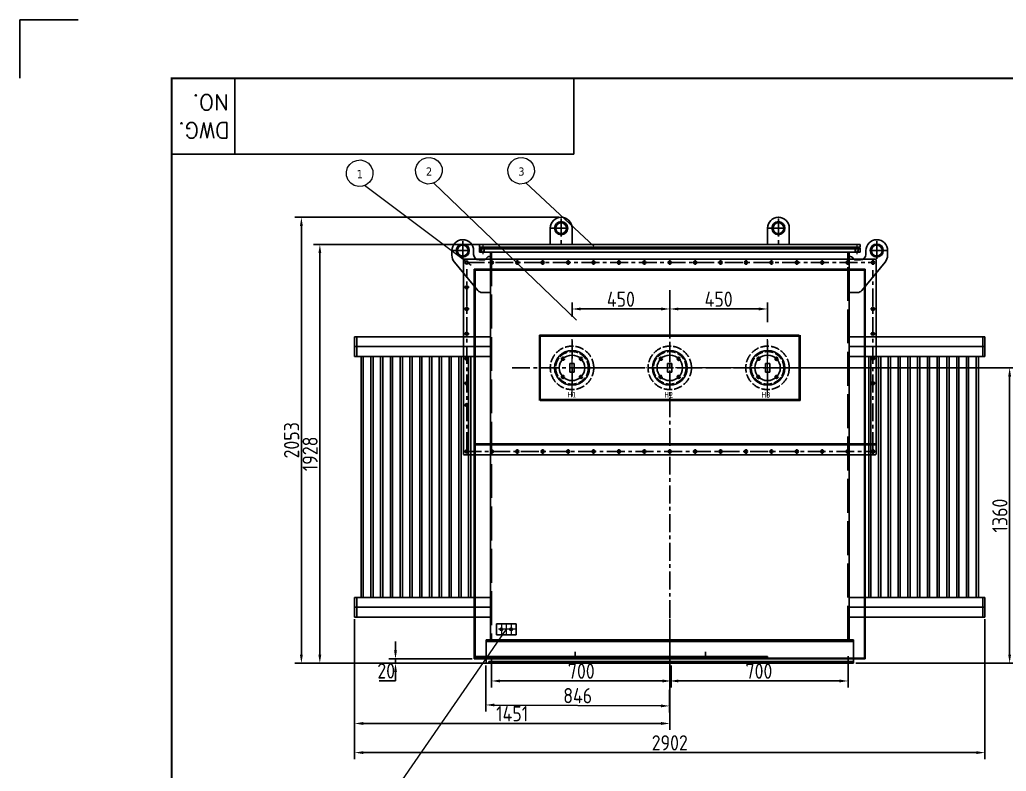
# Model space of a CAD drawing. Header units: millimetres. Extents: x 198976 to 421125, y -418833 to -203687.
# Drawn here: x 198976 to 203518, y -207147 to -203687 of the extents above; entities that cross this region are included whole.
import ezdxf

# ---------------------------------------------------------------- set-up
doc = ezdxf.new("R2010")
doc.units = ezdxf.units.MM
doc.header["$LTSCALE"] = 13
for name, pattern in [('4 点画线', [9, 6.25, -1.25, 0.25, -1.25]), ('ACAD_ISO02W100', [15, 12, -3]), ('ACAD_ISO10W100', [18, 12, -3, 0, -3]), ('AM_ISO02W050', [7.5, 6, -1.5]), ('CENTER', [50.8, 31.75, -6.35, 6.35, -6.35]), ('CENTERX2', [101.6, 63.5, -12.7, 12.7, -12.7]), ('HIDDEN', [9.525, 6.35, -3.175])]:
    doc.linetypes.add(name, pattern=pattern)
doc.layers.get('0').update_dxf_attribs({"color": 1, "linetype": 'CENTER'})
for name, color, linetype in [('1', 4, 'Continuous'), ('2', 3, 'Continuous'), ('3中心线层', 1, 'CENTER'), ('4', 2, 'HIDDEN')]:
    doc.layers.add(name, color=color, linetype=linetype)
doc.layers.add('paper', color=254, linetype='Continuous', plot=False)
doc.layers.add('标注、文本', color=3, linetype='Continuous', lineweight=25)
doc.layers.add('铁心', color=3, linetype='Continuous', lineweight=0)
doc.styles.add('ROMANS', font='romans.shx', dxfattribs={"bigfont": 'whgtxt.shx'})
doc.styles.get("Standard").update_dxf_attribs({"font": 'gbenor.shx', "bigfont": 'gbcbig.shx'})
doc.styles.add('Tahoma$001', font='tahoma.ttf', dxfattribs={"height": 2.159784})
doc.styles.add('Tahoma_txtstyle_37.59_0_0', font='tahoma.ttf')
doc.dimstyles.new('1-15', dxfattribs={"dimscale": 20, "dimtxt": 3.5, "dimasz": 2, "dimexe": 1.5, "dimexo": 0.5, "dimgap": 0.5, "dimtad": 1, "dimtoh": 1, "dimdec": 1, "dimdsep": 46, "dimtxsty": 'Standard', "dimcen": 2.5, "dimclrd": 3, "dimclre": 3, "dimclrt": 3, "dimadec": 0, "dimazin": 2, "dimtfac": 1, "dimtdec": 1, "dimtmove": 0, "dimatfit": 2, "dimfxl": 1, "dimarcsym": 0})

# ---------------------------------------------------------------- blocks, each defined once
blk = doc.blocks.new('*D849')
at = {"layer": 'Defpoints', "color": 0, "transparency": 16777216}
for p in [(201123, -206649.6), (201969, -206654.2), (201122, -206841.4)]:
    blk.add_point(p, dxfattribs=at)
at = {"layer": '标注、文本', "color": 3, "lineweight": -2, "transparency": 16777216}
for p, q in [((201122.9, -206659.6), (201121.8, -206871.4)), ((201968.9, -206664.2), (201967.8, -206875.9)), ((201928, -206845.7), (201162, -206841.6))]:
    blk.add_line(p, q, dxfattribs=at)
at = {"layer": '标注、文本', "color": 3, "transparency": 16777216}
for points in [[(201162, -206834.9), (201161.9, -206848.2), (201122, -206841.4)], [(201928, -206839), (201927.9, -206852.4), (201968, -206845.9)]]:
    blk.add_solid(points, dxfattribs=at)
at = {"layer": '标注、文本', "color": 3, "transparency": 16777216, "insert": (201545.2, -206798.6), "char_height": 70, "attachment_point": 5, "rotation": 359.6915}
blk.add_mtext('846', dxfattribs=at)
blk = doc.blocks.new('*D850')
at = {"layer": 'Defpoints', "color": 0, "transparency": 16777216}
for p in [(200518, -206436.6), (201969, -206436.6), (201969, -206926.6)]:
    blk.add_point(p, dxfattribs=at)
at = {"layer": '标注、文本', "color": 3, "lineweight": -2, "transparency": 16777216}
for p, q in [((200518, -206446.6), (200518, -206956.6)), ((201969, -206446.6), (201969, -206956.6)), ((200558, -206926.6), (201929, -206926.6))]:
    blk.add_line(p, q, dxfattribs=at)
at = {"layer": '标注、文本', "color": 3, "transparency": 16777216}
for points in [[(200558, -206920), (200558, -206933.3), (200518, -206926.6)], [(201929, -206920), (201929, -206933.3), (201969, -206926.6)]]:
    blk.add_solid(points, dxfattribs=at)
at = {"layer": '标注、文本', "color": 3, "transparency": 16777216, "insert": (201243.5, -206881.6), "char_height": 70, "attachment_point": 5}
blk.add_mtext('1451', dxfattribs=at)
blk = doc.blocks.new('*D851')
at = {"layer": 'Defpoints', "color": 0, "transparency": 16777216}
for p in [(200518, -206436.6), (203420, -206436.6), (203420, -207060.8)]:
    blk.add_point(p, dxfattribs=at)
at = {"layer": '标注、文本', "color": 3, "lineweight": -2, "transparency": 16777216}
for p, q in [((200518, -206446.6), (200518, -207090.8)), ((203420, -206446.6), (203420, -207090.8)), ((200558, -207060.8), (203380, -207060.8))]:
    blk.add_line(p, q, dxfattribs=at)
at = {"layer": '标注、文本', "color": 3, "transparency": 16777216}
for points in [[(200558, -207054.1), (200558, -207067.4), (200518, -207060.8)], [(203380, -207054.1), (203380, -207067.4), (203420, -207060.8)]]:
    blk.add_solid(points, dxfattribs=at)
at = {"layer": '标注、文本', "color": 3, "transparency": 16777216, "insert": (201969, -207015.8), "char_height": 70, "attachment_point": 5}
blk.add_mtext('2902', dxfattribs=at)
blk = doc.blocks.new('*D852')
at = {"layer": 'Defpoints', "color": 0, "transparency": 16777216}
for p in [(201148, -206649.6), (201975.5, -206649.6), (201148, -206730.9)]:
    blk.add_point(p, dxfattribs=at)
at = {"layer": '标注、文本', "color": 3, "lineweight": -2, "transparency": 16777216}
for p, q in [((201148, -206659.6), (201148, -206760.9)), ((201975.5, -206659.6), (201975.5, -206760.9)), ((201935.5, -206730.9), (201188, -206730.9))]:
    blk.add_line(p, q, dxfattribs=at)
at = {"layer": '标注、文本', "color": 3, "transparency": 16777216}
for points in [[(201188, -206724.3), (201188, -206737.6), (201148, -206730.9)], [(201935.5, -206724.3), (201935.5, -206737.6), (201975.5, -206730.9)]]:
    blk.add_solid(points, dxfattribs=at)
at = {"layer": '标注、文本', "color": 3, "transparency": 16777216, "insert": (201561.7, -206685.9), "char_height": 70, "attachment_point": 5}
blk.add_mtext('700', dxfattribs=at)
blk = doc.blocks.new('*D853')
at = {"layer": 'Defpoints', "color": 0, "transparency": 16777216}
for p in [(201969, -206649.6), (202790, -206649.6), (202790, -206730.9)]:
    blk.add_point(p, dxfattribs=at)
at = {"layer": '标注、文本', "color": 3, "lineweight": -2, "transparency": 16777216}
for p, q in [((201969, -206659.6), (201969, -206760.9)), ((202790, -206659.6), (202790, -206760.9)), ((202009, -206730.9), (202750, -206730.9))]:
    blk.add_line(p, q, dxfattribs=at)
at = {"layer": '标注、文本', "color": 3, "transparency": 16777216}
for points in [[(202009, -206724.3), (202009, -206737.6), (201969, -206730.9)], [(202750, -206724.3), (202750, -206737.6), (202790, -206730.9)]]:
    blk.add_solid(points, dxfattribs=at)
at = {"layer": '标注、文本', "color": 3, "transparency": 16777216, "insert": (202379.5, -206685.9), "char_height": 70, "attachment_point": 5}
blk.add_mtext('700', dxfattribs=at)
blk = doc.blocks.new('*D854')
at = {"layer": 'Defpoints', "color": 0, "transparency": 16777216}
for p in [(202427.6, -205289.6), (202815, -206649.6), (203533.7, -206649.6)]:
    blk.add_point(p, dxfattribs=at)
at = {"layer": '标注、文本', "color": 3, "lineweight": -2, "transparency": 16777216}
for p, q in [((202437.6, -205289.6), (203563.7, -205289.6)), ((203533.7, -205329.6), (203533.7, -206609.6)), ((202825, -206649.6), (203563.7, -206649.6))]:
    blk.add_line(p, q, dxfattribs=at)
at = {"layer": '标注、文本', "color": 3, "transparency": 16777216}
for points in [[(203527, -205329.6), (203540.3, -205329.6), (203533.7, -205289.6)], [(203527, -206609.6), (203540.3, -206609.6), (203533.7, -206649.6)]]:
    blk.add_solid(points, dxfattribs=at)
at = {"layer": '标注、文本', "color": 3, "transparency": 16777216, "insert": (203488.7, -205969.6), "char_height": 70, "attachment_point": 5, "rotation": 90}
blk.add_mtext('1360', dxfattribs=at)
blk = doc.blocks.new('*D855')
at = {"layer": 'Defpoints', "color": 0, "transparency": 16777216}
for p in [(201969, -205018.6), (201519, -205064), (201969, -205064)]:
    blk.add_point(p, dxfattribs=at)
at = {"layer": '标注、文本', "color": 3, "lineweight": -2, "transparency": 16777216}
for p, q in [((201519, -205054), (201519, -204988.6)), ((201969, -205054), (201969, -204988.6)), ((201559, -205018.6), (201929, -205018.6))]:
    blk.add_line(p, q, dxfattribs=at)
at = {"layer": '标注、文本', "color": 3, "transparency": 16777216}
for points in [[(201559, -205011.9), (201559, -205025.2), (201519, -205018.6)], [(201929, -205011.9), (201929, -205025.2), (201969, -205018.6)]]:
    blk.add_solid(points, dxfattribs=at)
at = {"layer": '标注、文本', "color": 3, "transparency": 16777216, "insert": (201744, -204973.6), "char_height": 70, "attachment_point": 5}
blk.add_mtext('450', dxfattribs=at)
blk = doc.blocks.new('*D856')
at = {"layer": 'Defpoints', "color": 0, "transparency": 16777216}
for p in [(202419, -205018.5), (201969, -205089.6), (202419, -205089.6)]:
    blk.add_point(p, dxfattribs=at)
at = {"layer": '标注、文本', "color": 3, "lineweight": -2, "transparency": 16777216}
for p, q in [((201969, -205079.6), (201969, -204988.5)), ((202419, -205079.6), (202419, -204988.5)), ((202009, -205018.5), (202379, -205018.5))]:
    blk.add_line(p, q, dxfattribs=at)
at = {"layer": '标注、文本', "color": 3, "transparency": 16777216}
for points in [[(202009, -205011.9), (202009, -205025.2), (201969, -205018.5)], [(202379, -205011.9), (202379, -205025.2), (202419, -205018.5)]]:
    blk.add_solid(points, dxfattribs=at)
at = {"layer": '标注、文本', "color": 3, "transparency": 16777216, "insert": (202194, -204973.5), "char_height": 70, "attachment_point": 5}
blk.add_mtext('450', dxfattribs=at)
blk = doc.blocks.new('*D857')
at = {"layer": 'Defpoints', "color": 0, "transparency": 16777216}
for p in [(200358.1, -204721.6), (201123, -204721.6), (201123, -206649.6)]:
    blk.add_point(p, dxfattribs=at)
at = {"layer": '标注、文本', "color": 3, "lineweight": -2, "transparency": 16777216}
for p, q in [((201113, -204721.6), (200328.1, -204721.6)), ((200358.1, -206609.6), (200358.1, -204761.6)), ((201113, -206649.6), (200328.1, -206649.6))]:
    blk.add_line(p, q, dxfattribs=at)
at = {"layer": '标注、文本', "color": 3, "transparency": 16777216}
for points in [[(200351.4, -204761.6), (200364.8, -204761.6), (200358.1, -204721.6)], [(200351.4, -206609.6), (200364.8, -206609.6), (200358.1, -206649.6)]]:
    blk.add_solid(points, dxfattribs=at)
at = {"layer": '标注、文本', "color": 3, "transparency": 16777216, "insert": (200313.1, -205685.6), "char_height": 70, "attachment_point": 5, "rotation": 90}
blk.add_mtext('1928', dxfattribs=at)
blk = doc.blocks.new('*D858')
at = {"layer": 'Defpoints', "color": 0, "transparency": 16777216}
for p in [(201469, -204596.6), (200273, -206649.6), (201469, -206649.6)]:
    blk.add_point(p, dxfattribs=at)
at = {"layer": '标注、文本', "color": 3, "lineweight": -2, "transparency": 16777216}
for p, q in [((201459, -204596.6), (200243, -204596.6)), ((200273, -204636.6), (200273, -206609.6)), ((201459, -206649.6), (200243, -206649.6))]:
    blk.add_line(p, q, dxfattribs=at)
at = {"layer": '标注、文本', "color": 3, "transparency": 16777216}
for points in [[(200266.4, -204636.6), (200279.7, -204636.6), (200273, -204596.6)], [(200266.4, -206609.6), (200279.7, -206609.6), (200273, -206649.6)]]:
    blk.add_solid(points, dxfattribs=at)
at = {"layer": '标注、文本', "color": 3, "transparency": 16777216, "insert": (200228, -205623.1), "char_height": 70, "attachment_point": 5, "rotation": 90}
blk.add_mtext('2053', dxfattribs=at)
blk = doc.blocks.new('*D859')
at = {"layer": 'Defpoints', "color": 0, "transparency": 16777216}
for p in [(201069, -206629.6), (200706.4, -206649.6), (201419, -206649.6)]:
    blk.add_point(p, dxfattribs=at)
at = {"layer": '标注、文本', "color": 3, "lineweight": -2, "transparency": 16777216}
for p, q in [((200706.4, -206589.6), (200706.4, -206549.6)), ((201059, -206629.6), (200676.4, -206629.6)), ((200706.4, -206629.6), (200706.4, -206649.6)), ((201409, -206649.6), (200676.4, -206649.6)), ((200706.4, -206689.6), (200706.4, -206729.6)), ((200706.4, -206729.6), (200630.7, -206729.6))]:
    blk.add_line(p, q, dxfattribs=at)
at = {"layer": '标注、文本', "color": 3, "transparency": 16777216}
for points in [[(200699.7, -206589.6), (200713.1, -206589.6), (200706.4, -206629.6)], [(200699.7, -206689.6), (200713.1, -206689.6), (200706.4, -206649.6)]]:
    blk.add_solid(points, dxfattribs=at)
at = {"layer": '标注、文本', "color": 3, "transparency": 16777216, "insert": (200663.6, -206684.6), "char_height": 70, "attachment_point": 5}
blk.add_mtext('20', dxfattribs=at)

msp = doc.modelspace()

# ---------------------------------------------------------------- linework, layer by layer
at = {"color": 4, "linetype": 'Continuous'}
for p, q in [((201508.99, -205309.61), (201508.99, -205269.61)), ((201508.99, -205269.61), (201528.99, -205269.61)), ((201528.99, -205269.61), (201528.99, -205309.61)), ((201958.99, -205309.61), (201958.99, -205269.61)), ((201958.99, -205269.61), (201978.99, -205269.61)), ((201978.99, -205269.61), (201978.99, -205309.61)), ((202408.99, -205309.61), (202408.99, -205269.61)), ((202408.99, -205269.61), (202428.99, -205269.61)), ((202428.99, -205269.61), (202428.99, -205309.61)), ((201528.99, -205309.61), (201508.99, -205309.61)), ((201978.99, -205309.61), (201958.99, -205309.61)), ((202428.99, -205309.61), (202408.99, -205309.61))]:
    msp.add_line(p, q, dxfattribs=at)
at = {"color": 2, "linetype": 'AM_ISO02W050', "ltscale": 0.5}
for centre, radius in [((201518.99, -205289.61), 100), ((201968.99, -205289.61), 100), ((202418.99, -205289.61), 100), ((201518.99, -205289.61), 75), ((201968.99, -205289.61), 75), ((202418.99, -205289.61), 75), ((201477.93, -205247.67), 7), ((201560.49, -205248.11), 7), ((201927.93, -205247.67), 7), ((202010.49, -205248.11), 7), ((202377.93, -205247.67), 7), ((202460.49, -205248.11), 7), ((201477.27, -205331.34), 7), ((201560.49, -205331.11), 7), ((201927.27, -205331.34), 7), ((202010.49, -205331.11), 7), ((202377.27, -205331.34), 7), ((202460.49, -205331.11), 7)]:
    msp.add_circle(centre, radius, dxfattribs=at)
at = {"color": 4, "linetype": 'Continuous'}
for centre in [(201518.99, -205289.61), (201968.99, -205289.61), (202418.99, -205289.61)]:
    msp.add_circle(centre, 80, dxfattribs=at)
at = {"layer": '1', "color": 1, "linetype": 'CENTERX2', "lineweight": -3, "ltscale": 0.1}
for p, q in [((201468.99, -204602.61), (201468.99, -204721.61)), ((202468.99, -204602.61), (202468.99, -204721.61)), ((201418.99, -204646.58), (201518.99, -204646.58)), ((202418.99, -204646.58), (202518.99, -204646.58)), ((201015.99, -204705.77), (201015.99, -204793.71)), ((202921.99, -204705.77), (202921.99, -204793.71)), ((200965.99, -204749.74), (201065.99, -204749.74)), ((202971.99, -204749.74), (202871.99, -204749.74)), ((201033.99, -204804.61), (202903.99, -204804.61)), ((201149.99, -204815.61), (201149.99, -204793.61)), ((201266.99, -204815.61), (201266.99, -204793.61)), ((201383.99, -204815.61), (201383.99, -204793.61)), ((201500.99, -204815.61), (201500.99, -204793.61)), ((201500.99, -204815.61), (201500.99, -204793.61)), ((201617.99, -204815.61), (201617.99, -204793.61)), ((201734.99, -204815.61), (201734.99, -204793.61)), ((201851.99, -204815.61), (201851.99, -204793.61)), ((201968.99, -204815.61), (201968.99, -204793.61)), ((202085.99, -204815.61), (202085.99, -204793.61)), ((202202.99, -204815.61), (202202.99, -204793.61)), ((202319.99, -204815.61), (202319.99, -204793.61)), ((202436.99, -204815.61), (202436.99, -204793.61)), ((202553.99, -204815.61), (202553.99, -204793.61)), ((202670.99, -204815.61), (202670.99, -204793.61)), ((202787.99, -204815.61), (202787.99, -204793.61)), ((202903.99, -204815.61), (202903.99, -204793.61)), ((202904.99, -204815.61), (202904.99, -204793.61)), ((201033.99, -205667.61), (201033.99, -204835.61)), ((202903.99, -205667.61), (202903.99, -204839.61)), ((201022.99, -204918.61), (201044.99, -204918.61)), ((201022.99, -204918.61), (201044.99, -204918.61)), ((201968.99, -206705.8), (201968.99, -204957.71)), ((201022.99, -205018.61), (201044.99, -205018.61)), ((201022.99, -205018.61), (201044.99, -205018.61)), ((202914.99, -205018.61), (202892.99, -205018.61)), ((202914.99, -205018.61), (202892.99, -205018.61)), ((201022.99, -205132.61), (201044.99, -205132.61)), ((201022.99, -205132.61), (201044.99, -205132.61)), ((202914.99, -205132.61), (202892.99, -205132.61)), ((202914.99, -205132.61), (202892.99, -205132.61)), ((201022.99, -205246.61), (201044.99, -205246.61)), ((201022.99, -205246.61), (201044.99, -205246.61)), ((202914.99, -205246.61), (202892.99, -205246.61)), ((202914.99, -205246.61), (202892.99, -205246.61)), ((201242.99, -205289.61), (202694.99, -205289.61)), ((201022.99, -205360.61), (201044.99, -205360.61)), ((201022.99, -205360.61), (201044.99, -205360.61)), ((202914.99, -205360.61), (202892.99, -205360.61)), ((202914.99, -205360.61), (202892.99, -205360.61)), ((201022.99, -205460.61), (201044.99, -205460.61)), ((201022.99, -205460.61), (201044.99, -205460.61)), ((201018.99, -205674.61), (202918.99, -205674.61)), ((201018.99, -205674.61), (202918.99, -205674.61)), ((201149.99, -205685.61), (201149.99, -205663.61)), ((201266.99, -205685.61), (201266.99, -205663.61)), ((201383.99, -205685.61), (201383.99, -205663.61)), ((201500.99, -205663.61), (201500.99, -205685.61)), ((201500.99, -205685.61), (201500.99, -205663.61)), ((201617.99, -205663.61), (201617.99, -205685.61)), ((201734.99, -205663.61), (201734.99, -205685.61)), ((201851.99, -205663.61), (201851.99, -205685.61)), ((201968.99, -205663.61), (201968.99, -205685.61)), ((202085.99, -205663.61), (202085.99, -205685.61)), ((202202.99, -205663.61), (202202.99, -205685.61)), ((202319.99, -205663.61), (202319.99, -205685.61)), ((202436.99, -205663.61), (202436.99, -205685.61)), ((202553.99, -205663.61), (202553.99, -205685.61)), ((202670.99, -205663.61), (202670.99, -205685.61)), ((202787.99, -205663.61), (202787.99, -205685.61)), ((202903.99, -205663.61), (202903.99, -205685.61)), ((202904.99, -205663.61), (202904.99, -205685.61)), ((201533.99, -206596.29), (201533.99, -206629.61)), ((202133.99, -206596.29), (202133.99, -206629.61)), ((201147.99, -206616.61), (201147.99, -206666.61)), ((201968.99, -206605.06), (201968.99, -206654.17)), ((202789.99, -206616.61), (202789.99, -206666.61))]:
    msp.add_line(p, q, dxfattribs=at)
at = {"layer": '1', "ltscale": 4}
for p, q in [((200518, -205236.61), (200518, -205146.61)), ((201142.99, -205146.61), (200518, -205146.61)), ((200528, -205236.61), (200528, -205146.61)), ((202794.99, -205146.61), (203419.97, -205146.61)), ((203409.97, -205236.61), (203409.97, -205146.61)), ((203419.97, -205236.61), (203419.97, -205146.61)), ((201142.99, -205236.61), (200518, -205236.61)), ((202794.99, -205236.61), (203419.97, -205236.61)), ((201142.99, -206346.61), (200518, -206346.61)), ((200518, -206346.61), (200518, -206436.61)), ((200528, -206346.61), (200528, -206436.61)), ((202794.99, -206346.61), (203419.97, -206346.61)), ((203409.97, -206346.61), (203409.97, -206436.61)), ((203419.97, -206346.61), (203419.97, -206436.61)), ((201142.99, -206436.61), (200518, -206436.61)), ((202794.99, -206436.61), (203419.97, -206436.61))]:
    msp.add_line(p, q, dxfattribs=at)
at = {"layer": '1'}
for p, q in [((200548.01, -205236.61), (200548.01, -206346.61)), ((200558.01, -205236.61), (200558.01, -206346.61)), ((200593.01, -205236.61), (200593.01, -206346.61)), ((200603.01, -205236.61), (200603.01, -206346.61)), ((200638.01, -205236.61), (200638.01, -206346.61)), ((200648.01, -205236.61), (200648.01, -206346.61)), ((200683.01, -205236.61), (200683.01, -206346.61)), ((200693.01, -205236.61), (200693.01, -206346.61)), ((200728.01, -205236.61), (200728.01, -206346.61)), ((200738.01, -205236.61), (200738.01, -206346.61)), ((200773.01, -205236.61), (200773.01, -206346.61)), ((200783.01, -205236.61), (200783.01, -206346.61)), ((200818.01, -205236.61), (200818.01, -206346.61)), ((200828.01, -205236.61), (200828.01, -206346.61)), ((200863.01, -205236.61), (200863.01, -206346.61)), ((200873.01, -205236.61), (200873.01, -206346.61)), ((200908.01, -205236.61), (200908.01, -206346.61)), ((200918.01, -205236.61), (200918.01, -206346.61)), ((200953.01, -205236.61), (200953.01, -206346.61)), ((200963.01, -205236.61), (200963.01, -206346.61)), ((200998.01, -205236.61), (200998.01, -206346.61)), ((201008.01, -205236.61), (201008.01, -206346.61)), ((201043.01, -205236.61), (201043.01, -206346.61)), ((201053.01, -205236.61), (201053.01, -206346.61)), ((202884.97, -205236.61), (202884.97, -206346.61)), ((202894.97, -205236.61), (202894.97, -206346.61)), ((202929.97, -205236.61), (202929.97, -206346.61)), ((202939.97, -205236.61), (202939.97, -206346.61)), ((202974.97, -205236.61), (202974.97, -206346.61)), ((202984.97, -205236.61), (202984.97, -206346.61)), ((203019.97, -205236.61), (203019.97, -206346.61)), ((203029.97, -205236.61), (203029.97, -206346.61)), ((203064.97, -205236.61), (203064.97, -206346.61)), ((203074.97, -205236.61), (203074.97, -206346.61)), ((203109.97, -205236.61), (203109.97, -206346.61)), ((203119.97, -205236.61), (203119.97, -206346.61)), ((203154.97, -205236.61), (203154.97, -206346.61)), ((203164.97, -205236.61), (203164.97, -206346.61)), ((203199.97, -205236.61), (203199.97, -206346.61)), ((203209.97, -205236.61), (203209.97, -206346.61)), ((203244.97, -205236.61), (203244.97, -206346.61)), ((203254.97, -205236.61), (203254.97, -206346.61)), ((203289.97, -205236.61), (203289.97, -206346.61)), ((203299.97, -205236.61), (203299.97, -206346.61)), ((203334.97, -205236.61), (203334.97, -206346.61)), ((203344.97, -205236.61), (203344.97, -206346.61)), ((203379.97, -205236.61), (203379.97, -206346.61)), ((203389.97, -205236.61), (203389.97, -206346.61))]:
    msp.add_line(p, q, dxfattribs=at)
at = {"layer": '1', "const_width": 9.42}
msp.add_lwpolyline([(199676.1, -211383.37), (210009.54, -211383.37), (210009.54, -203956.21), (199676.1, -203956.21), (199676.1, -211383.37)], dxfattribs=at)
at = {"layer": '2'}
for p, q in [((199966.72, -203956.21), (199966.72, -204306.04)), ((201527.81, -203956.21), (201527.81, -204306.04)), ((199676.1, -204306.04), (201527.81, -204306.04))]:
    msp.add_line(p, q, dxfattribs=at)
at = {"layer": '3中心线层', "ltscale": 40}
for p, q in [((200518, -205191.61), (201142.99, -205191.61)), ((203419.97, -205191.61), (202794.99, -205191.61)), ((201142.99, -206391.61), (200518, -206391.61)), ((202794.99, -206391.61), (203419.97, -206391.61))]:
    msp.add_line(p, q, dxfattribs=at)
at = {"layer": '4', "color": 1}
for p, q in [((201968.99, -204932.59), (201968.99, -205446.64)), ((201518.99, -205163.96), (201518.99, -205415.27)), ((202418.99, -205163.96), (202418.99, -205415.27)), ((201482.81, -205252.69), (201473.05, -205242.65)), ((201555.54, -205253.06), (201565.43, -205243.16)), ((201932.81, -205252.69), (201923.06, -205242.65)), ((202005.54, -205253.06), (202015.44, -205243.16)), ((202382.81, -205252.69), (202373.05, -205242.65)), ((202455.54, -205253.06), (202465.43, -205243.16)), ((201482.14, -205326.32), (201472.39, -205336.36)), ((201794.64, -205289.61), (201543.33, -205289.61)), ((201555.54, -205326.16), (201565.43, -205336.06)), ((202094.64, -205289.61), (201843.33, -205289.61)), ((201932.14, -205326.32), (201922.39, -205336.36)), ((202005.54, -205326.16), (202015.44, -205336.06)), ((202344.64, -205289.61), (202093.33, -205289.61)), ((202382.14, -205326.32), (202372.39, -205336.36)), ((202455.54, -205326.16), (202465.43, -205336.06))]:
    msp.add_line(p, q, dxfattribs=at)
at = {"layer": 'paper'}
for q in [(198976.44, -203956.21), (199245.54, -203687.11)]:
    msp.add_line((198976.44, -203687.11), q, dxfattribs=at)
at = {"layer": '标注、文本'}
for p, q in [((201468.99, -204590.99), (201468.99, -204590.99)), ((202468.99, -204590.99), (202468.99, -204590.99)), ((201015.99, -204699.75), (201015.99, -204699.75)), ((202844.99, -204721.61), (201092.99, -204721.61)), ((201092.99, -204733.61), (201092.99, -204721.61)), ((202844.99, -204733.61), (201092.99, -204733.61)), ((201092.99, -204738.61), (201092.99, -204741.61)), ((201092.99, -204738.61), (201092.99, -204741.61)), ((201098.99, -204738.61), (201098.99, -204741.61)), ((201098.99, -204738.61), (201098.99, -204741.61)), ((201116.99, -204738.61), (201116.99, -204741.61)), ((201116.99, -204738.61), (201116.99, -204741.61)), ((201122.99, -204738.61), (201122.99, -204741.61)), ((201122.99, -204738.61), (201122.99, -204741.61)), ((202841.99, -204735.61), (201142.99, -204735.61)), ((202814.99, -204738.61), (202814.99, -204741.61)), ((202814.99, -204738.61), (202814.99, -204741.61)), ((202820.99, -204738.61), (202820.99, -204741.61)), ((202820.99, -204738.61), (202820.99, -204741.61)), ((202838.99, -204738.61), (202838.99, -204741.61)), ((202838.99, -204738.61), (202838.99, -204741.61)), ((202844.99, -204733.61), (202844.99, -204721.61)), ((202844.99, -204738.61), (202844.99, -204741.61)), ((202844.99, -204738.61), (202844.99, -204741.61)), ((202841.99, -204741.61), (201092.99, -204741.61)), ((201092.99, -204741.61), (201092.99, -204757.61)), ((201092.99, -204741.61), (201092.99, -204757.61)), ((202844.99, -204757.61), (201092.99, -204757.61)), ((201100.99, -204741.61), (201100.99, -204757.61)), ((201100.99, -204741.61), (201100.99, -204757.61)), ((201114.99, -204741.61), (201114.99, -204757.61)), ((201114.99, -204741.61), (201114.99, -204757.61)), ((201142.99, -204757.61), (201142.99, -206541.61)), ((202794.99, -206541.61), (202794.99, -204757.61)), ((202822.99, -204741.61), (202822.99, -204757.61)), ((202822.99, -204741.61), (202822.99, -204757.61)), ((202836.99, -204741.61), (202836.99, -204757.61)), ((202836.99, -204741.61), (202836.99, -204757.61)), ((202844.99, -204741.61), (202844.99, -204757.61)), ((202844.99, -204741.61), (202844.99, -204757.61)), ((202844.99, -204741.61), (202844.99, -204757.61)), ((201018.99, -205685.61), (201018.99, -204793.61)), ((201022.99, -204789.61), (202914.99, -204789.61)), ((202918.99, -205685.61), (202918.99, -204793.61)), ((201068.99, -206629.61), (201068.99, -204835.61)), ((202868.99, -204835.61), (201068.99, -204835.61)), ((201068.99, -205920.5), (201068.99, -204835.61)), ((202868.99, -204839.61), (201068.99, -204839.61)), ((201072.99, -206625.61), (201072.99, -204835.61)), ((201072.99, -205920.5), (201072.99, -204835.61)), ((202864.99, -206625.61), (202864.99, -204835.61)), ((202864.99, -205920.5), (202864.99, -204835.61)), ((202868.99, -206629.61), (202868.99, -204835.61)), ((202868.99, -205920.5), (202868.99, -204835.61)), ((201368.99, -205139.61), (202564.99, -205139.61)), ((201368.99, -205439.61), (201368.99, -205139.61)), ((201368.99, -205143.61), (202564.99, -205143.61)), ((201372.99, -205439.61), (201372.99, -205139.61)), ((202564.99, -205439.61), (202564.99, -205139.61)), ((202568.99, -205439.61), (202568.99, -205139.61)), ((201372.99, -205435.61), (202568.99, -205435.61)), ((201372.99, -205435.61), (202568.99, -205435.61)), ((201372.99, -205439.61), (202568.99, -205439.61)), ((201372.99, -205439.61), (202568.99, -205439.61)), ((202918.99, -205639.61), (201068.99, -205639.61)), ((202918.99, -205643.61), (201068.99, -205643.61)), ((201022.99, -205689.61), (202914.99, -205689.61)), ((201022.99, -205689.61), (202914.99, -205689.61)), ((201171.42, -206518.05), (201171.42, -206468.05)), ((201171.42, -206468.05), (201261.42, -206468.05)), ((201261.42, -206468.05), (201261.42, -206518.05)), ((201122.99, -206541.61), (202814.99, -206541.61)), ((201122.99, -206541.61), (201122.99, -206549.61)), ((201122.99, -206549.61), (202814.99, -206549.61)), ((201122.99, -206549.61), (201122.99, -206649.61)), ((201261.42, -206518.05), (201171.42, -206518.05)), ((202814.99, -206549.61), (202814.99, -206541.61)), ((202814.99, -206541.61), (202814.99, -206549.61)), ((202814.99, -206549.61), (202814.99, -206649.61)), ((202814.99, -206549.61), (202814.99, -206649.61)), ((201068.99, -206629.61), (202868.99, -206629.61)), ((201072.99, -206617.61), (202418.99, -206617.61)), ((201072.99, -206625.61), (202864.99, -206625.61)), ((201135.99, -206641.61), (202814.99, -206641.61)), ((201135.99, -206641.61), (201135.99, -206649.61)), ((201159.99, -206641.61), (201159.99, -206649.61)), ((201518.99, -206617.61), (201518.99, -206625.61)), ((201529.99, -206617.61), (201529.99, -206629.61)), ((201537.99, -206617.61), (201537.99, -206629.61)), ((202399.99, -206617.61), (202399.99, -206629.61)), ((202407.99, -206617.61), (202407.99, -206629.61)), ((202418.99, -206617.61), (202418.99, -206625.61)), ((202777.99, -206641.61), (202777.99, -206649.61)), ((202801.99, -206641.61), (202801.99, -206649.61)), ((201135.99, -206649.61), (202814.99, -206649.61))]:
    msp.add_line(p, q, dxfattribs=at)
at = {"layer": '标注、文本', "color": 4, "lineweight": 30}
for p, q in [((201418.99, -204721.61), (201418.99, -204646.59)), ((201518.99, -204721.61), (201518.99, -204646.58)), ((202418.99, -204721.61), (202418.99, -204646.59)), ((202518.99, -204721.61), (202518.99, -204646.58)), ((200965.99, -204770.74), (200965.99, -204749.75)), ((201065.99, -204767.73), (201065.99, -204749.74)), ((201119.51, -204791.25), (201131.52, -204779.1)), ((201135.07, -204777.61), (201142.99, -204777.61)), ((202802.9, -204777.61), (202794.99, -204777.61)), ((202818.46, -204791.25), (202806.45, -204779.1)), ((202871.99, -204767.73), (202871.99, -204749.74)), ((202971.99, -204770.74), (202971.99, -204749.75)), ((200977.41, -204802.55), (201085.49, -204933.63)), ((201115.96, -204792.73), (201090.99, -204792.73)), ((202822.02, -204792.73), (202846.99, -204792.73)), ((202960.56, -204802.55), (202852.49, -204933.63)), ((201142.81, -204942.73), (201104.77, -204942.73)), ((202795.16, -204942.73), (202833.2, -204942.73))]:
    msp.add_line(p, q, dxfattribs=at)
at = {"layer": '标注、文本', "color": 1, "linetype": 'ACAD_ISO10W100', "lineweight": 13, "ltscale": 0.1}
for p, q in [((201107.99, -204726.63), (201107.99, -204768.31)), ((201107.99, -204726.63), (201107.99, -204768.31)), ((202829.99, -204726.63), (202829.99, -204768.31)), ((202829.99, -204726.63), (202829.99, -204768.31))]:
    msp.add_line(p, q, dxfattribs=at)
at = {"layer": '标注、文本', "color": 2, "linetype": 'ACAD_ISO02W100', "lineweight": 13}
for p, q in [((201148.99, -204757.61), (201148.99, -206541.61)), ((202788.99, -206541.61), (202788.99, -204757.61))]:
    msp.add_line(p, q, dxfattribs=at)
at = {"layer": '标注、文本', "color": 1, "linetype": '4 点画线', "lineweight": 20}
for p, q in [((201518.99, -205422.11), (201518.99, -205157.11)), ((202418.99, -205422.11), (202418.99, -205157.11)), ((202427.56, -205289.61), (201510.41, -205289.61)), ((201261.42, -206493.05), (201171.42, -206493.05)), ((201193.92, -206468.05), (201193.92, -206518.05)), ((201216.42, -206468.05), (201216.42, -206518.05)), ((201238.92, -206468.05), (201238.92, -206518.05))]:
    msp.add_line(p, q, dxfattribs=at)
at = {"layer": '标注、文本', "color": 4, "lineweight": 30}
for centre, radius in [((201468.99, -204646.58), 30), ((201468.99, -204646.83), 25), ((202468.99, -204646.58), 30), ((202468.99, -204646.83), 25), ((201015.99, -204749.74), 30), ((201015.99, -204749.99), 25), ((202921.99, -204749.74), 30), ((202921.99, -204749.99), 25)]:
    msp.add_circle(centre, radius, dxfattribs=at)
at = {"layer": '标注、文本'}
for centre, radius in [((201095.99, -204738.61), 3), ((201095.99, -204738.61), 3), ((201119.99, -204738.61), 3), ((201119.99, -204738.61), 3), ((202817.99, -204738.61), 3), ((202817.99, -204738.61), 3), ((202841.99, -204738.61), 3), ((202841.99, -204738.61), 3), ((201033.99, -204804.61), 7), ((201149.99, -204804.61), 7), ((201266.99, -204804.61), 7), ((201383.99, -204804.61), 7), ((201500.99, -204804.61), 7), ((201500.99, -204804.61), 7), ((201617.99, -204804.61), 7), ((201734.99, -204804.61), 7), ((201851.99, -204804.61), 7), ((201968.99, -204804.61), 7), ((202085.99, -204804.61), 7), ((202202.99, -204804.61), 7), ((202319.99, -204804.61), 7), ((202436.99, -204804.61), 7), ((202553.99, -204804.61), 7), ((202670.99, -204804.61), 7), ((202787.99, -204804.61), 7), ((202903.99, -204804.61), 7), ((202904.99, -204804.61), 7), ((201033.99, -204918.61), 7), ((201033.99, -205018.61), 7), ((202903.99, -205018.61), 7), ((201033.99, -205132.61), 7), ((202903.99, -205132.61), 7), ((201518.99, -205289.61), 58.69), ((201968.99, -205289.61), 58.69), ((202418.99, -205289.61), 58.69), ((201033.99, -205246.61), 7), ((202903.99, -205246.61), 7), ((201033.99, -205360.61), 7), ((202903.99, -205360.61), 7), ((201033.99, -205460.61), 7), ((201033.99, -205674.61), 7), ((201149.99, -205674.61), 7), ((201266.99, -205674.61), 7), ((201383.99, -205674.61), 7), ((201500.99, -205674.61), 7), ((201500.99, -205674.61), 7), ((201617.99, -205674.61), 7), ((201734.99, -205674.61), 7), ((201851.99, -205674.61), 7), ((201968.99, -205674.61), 7), ((202085.99, -205674.61), 7), ((202202.99, -205674.61), 7), ((202319.99, -205674.61), 7), ((202436.99, -205674.61), 7), ((202553.99, -205674.61), 7), ((202670.99, -205674.61), 7), ((202787.99, -205674.61), 7), ((202903.99, -205674.61), 7), ((202904.99, -205674.61), 7), ((201193.92, -206493.05), 6), ((201238.92, -206493.05), 6)]:
    msp.add_circle(centre, radius, dxfattribs=at)
at = {"layer": '标注、文本', "color": 4, "lineweight": 30}
for centre, radius, start, end in [((201468.99, -204646.59), 50, 90, 180), ((201468.99, -204646.59), 50, 0, 90), ((202468.99, -204646.59), 50, 90, 180), ((202468.99, -204646.59), 50, 0, 90), ((201015.99, -204749.75), 50, 90, 180), ((201015.99, -204749.75), 50, 0, 90), ((202921.99, -204749.75), 50, 90, 180), ((202921.99, -204749.75), 50, 0, 90), ((201015.99, -204770.74), 50, 180, 219.50586), ((201090.99, -204767.73), 25, 180, 270), ((201135.07, -204782.61), 5, 90, 135.33191), ((202802.9, -204782.61), 5, 44.66809, 90), ((202846.99, -204767.73), 25, 270, 0), ((202921.99, -204770.74), 50, 320.49414, 0), ((201115.96, -204787.73), 5, 270, 315.33191), ((202822.02, -204787.73), 5, 224.66809, 270), ((201104.77, -204917.73), 25, 219.50586, 270), ((202833.2, -204917.73), 25, 270, 320.49414)]:
    msp.add_arc(centre, radius, start, end, dxfattribs=at)
at = {"layer": '标注、文本'}
for centre, start, end in [((201022.99, -204793.61), 90, 180), ((202914.99, -204793.61), 0.00001, 90), ((201022.99, -205685.61), 180, 270), ((202914.99, -205685.61), 270, 0.00001)]:
    msp.add_arc(centre, 4, start, end, dxfattribs=at)
at = {"layer": '铁心'}
for points in [[(200806.8, -204413.67), (200799.73, -204394.8), (200798.97, -204375.41), (200804.04, -204356.49), (200815.15, -204341.38), (200829.4, -204329.33), (200847.23, -204322.86), (200865.6, -204320.95), (200884.53, -204326.02), (200901.2, -204336.22), (200913.74, -204351.93), (200920.47, -204369.61), (200920.82, -204388.88), (200915.75, -204407.81), (200905.06, -204423.02), (200890.39, -204434.97), (200872.97, -204441.54), (200854.19, -204443.35), (200835.27, -204438.28), (200819.01, -204428.19)], [(201231.81, -204413.67), (201224.74, -204394.8), (201223.98, -204375.41), (201229.05, -204356.49), (201240.16, -204341.38), (201254.41, -204329.33), (201272.24, -204322.86), (201290.61, -204320.95), (201309.54, -204326.02), (201326.21, -204336.22), (201338.75, -204351.93), (201345.48, -204369.61), (201345.83, -204388.88), (201340.76, -204407.81), (201330.07, -204423.02), (201315.4, -204434.97), (201297.98, -204441.54), (201279.2, -204443.35), (201260.28, -204438.28), (201244.02, -204428.19)], [(200487.99, -204425.26), (200480.92, -204406.38), (200480.17, -204387), (200485.24, -204368.07), (200496.34, -204352.97), (200510.59, -204340.91), (200528.42, -204334.45), (200546.79, -204332.53), (200565.72, -204337.6), (200582.39, -204347.8), (200594.94, -204363.51), (200601.67, -204381.19), (200602.01, -204400.47), (200596.94, -204419.39), (200586.25, -204434.61), (200571.58, -204446.55), (200554.17, -204453.13), (200535.38, -204454.93), (200516.46, -204449.86), (200500.2, -204439.77)]]:
    msp.add_lwpolyline(points, close=True, dxfattribs=at)
for points in [[(201055.44, -204818.18), (200562.88, -204449.84), (200562.88, -204449.84)], [(201538.99, -205069.86), (200881.68, -204438.26), (200881.68, -204438.26)], [(201619.24, -204729.03), (201306.69, -204438.26), (201306.69, -204438.26)], [(201216.42, -206493.05), (200706.18, -207230.07), (200706.18, -207230.07)]]:
    msp.add_lwpolyline(points, dxfattribs=at)

# ---------------------------------------------------------------- texts
at = {"layer": '2', "style": 'ROMANS'}
for s, p in [('NO.', (199939.26, -204031.45)), ('DWG.', (199941.85, -204160.34))]:
    msp.add_text(s, height=72.657, rotation=180, dxfattribs=at).set_placement(p)
at = {"layer": '标注、文本', "style": 'Tahoma$001'}
for s, p in [('H1', (201498.18, -205426.06)), ('H2', (201943.61, -205426.3)), ('H3', (202391.24, -205426.37))]:
    msp.add_text(s, height=25, dxfattribs=at).set_placement(p)
at = {"layer": '铁心', "style": 'Tahoma_txtstyle_37.59_0_0'}
for s, p in [('2', (200846.8, -204404.87)), ('3', (201271.81, -204404.87)), ('1', (200528, -204416.45))]:
    msp.add_text(s, height=37.59, dxfattribs=at).set_placement(p)

# ---------------------------------------------------------------- dimensions: what is measured, and where the dimension line sits
at = {"layer": '标注、文本'}
for base, p1, p2, picture, middle in [((200273.04, -206649.61), (201468.99, -204596.59), (201468.99, -206649.61), '*D858', (200228.04, -205623.1)), ((200358.1, -204721.61), (201122.99, -206649.61), (201122.99, -204721.61), '*D857', (200313.1, -205685.61)), ((203533.66, -206649.61), (202427.56, -205289.61), (202814.99, -206649.61), '*D854', (203488.66, -205969.61)), ((200706.41, -206649.61), (201068.99, -206629.61), (201418.99, -206649.61), '*D859', (200663.56, -206684.61))]:
    dim = msp.add_linear_dim(base=base, p1=p1, p2=p2, angle=90, dimstyle='1-15', dxfattribs=at)
    dim.commit()
    dim.dimension.update_dxf_attribs({"geometry": picture, "text_midpoint": middle})
for p1, p2, distance, picture, middle in [((201518.99, -205063.96), (201968.99, -205063.96), 45.4, '*D855', (201743.99, -204973.56)), ((201968.99, -206654.17), (201122.99, -206649.61), 191.75, '*D849', (201545.2, -206798.64))]:
    dim = msp.add_aligned_dim(p1=p1, p2=p2, distance=distance, dimstyle='1-15', dxfattribs=at)
    dim.commit()
    dim.dimension.update_dxf_attribs({"geometry": picture, "text_midpoint": middle})
for base, p1, p2, picture, middle in [((202418.99, -205018.55), (201968.99, -205089.61), (202418.99, -205089.61), '*D856', (202193.99, -204973.55)), ((201968.99, -206926.65), (200518, -206436.61), (201968.99, -206436.61), '*D850', (201243.49, -206881.65)), ((203419.97, -207060.76), (200518, -206436.61), (203419.97, -206436.61), '*D851', (201968.99, -207015.76))]:
    dim = msp.add_linear_dim(base=base, p1=p1, p2=p2, dimstyle='1-15', dxfattribs=at)
    dim.commit()
    dim.dimension.update_dxf_attribs({"geometry": picture, "text_midpoint": middle})
for base, p1, p2, picture, middle in [((201147.99, -206730.94), (201975.49, -206649.61), (201147.99, -206649.61), '*D852', (201561.74, -206685.94)), ((202789.99, -206730.94), (201968.99, -206649.61), (202789.99, -206649.61), '*D853', (202379.49, -206685.94))]:
    dim = msp.add_linear_dim(base=base, p1=p1, p2=p2, text='700', dimstyle='1-15', dxfattribs=at)
    dim.commit()
    dim.dimension.update_dxf_attribs({"geometry": picture, "text_midpoint": middle})

doc.saveas('drawing.dxf')
